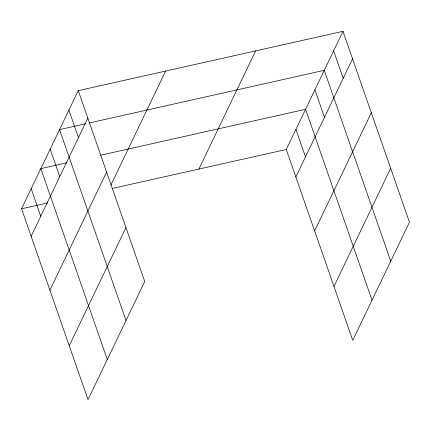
<?xml version="1.0" encoding="UTF-8"?>
<svg xmlns="http://www.w3.org/2000/svg" width="431" height="431" viewBox="0 0 431 431"><rect width="100%" height="100%" fill="white"/><g stroke="black" fill="none" stroke-linecap="round" stroke-linejoin="round"><path stroke-width="0.65" d="M78.259 90.639L144.73 281.524L88.021 399.666L21.55 208.787L78.259 90.639L342.979 31.334L409.45 222.213L352.741 340.361L286.27 149.476L342.979 31.334M31.124 236.285L87.832 118.137M49.899 290.198L106.608 172.055M110.891 185.077L165.617 71.067M69.246 345.748L125.954 227.606M198.912 169.049L255.621 50.901M295.844 176.974L352.553 58.831M314.625 230.892L371.328 112.744M333.966 286.443L390.675 168.3M85.618 123.783L59.543 129.629L126.014 320.508M88.883 123.056L324.263 70.323L390.739 261.202M66.907 162.773L40.832 168.618L107.303 359.497M100.806 155.176L305.552 109.307L372.023 300.192M21.55 208.787L47.625 202.942M112.168 188.482L286.27 149.476M333.621 50.826L343.195 78.323M314.91 89.815L324.484 117.313M295.908 129.392L305.487 156.889M68.901 110.131L78.474 137.629M50.185 149.121L59.764 176.618M31.188 188.703L40.767 216.2"/></g></svg>
